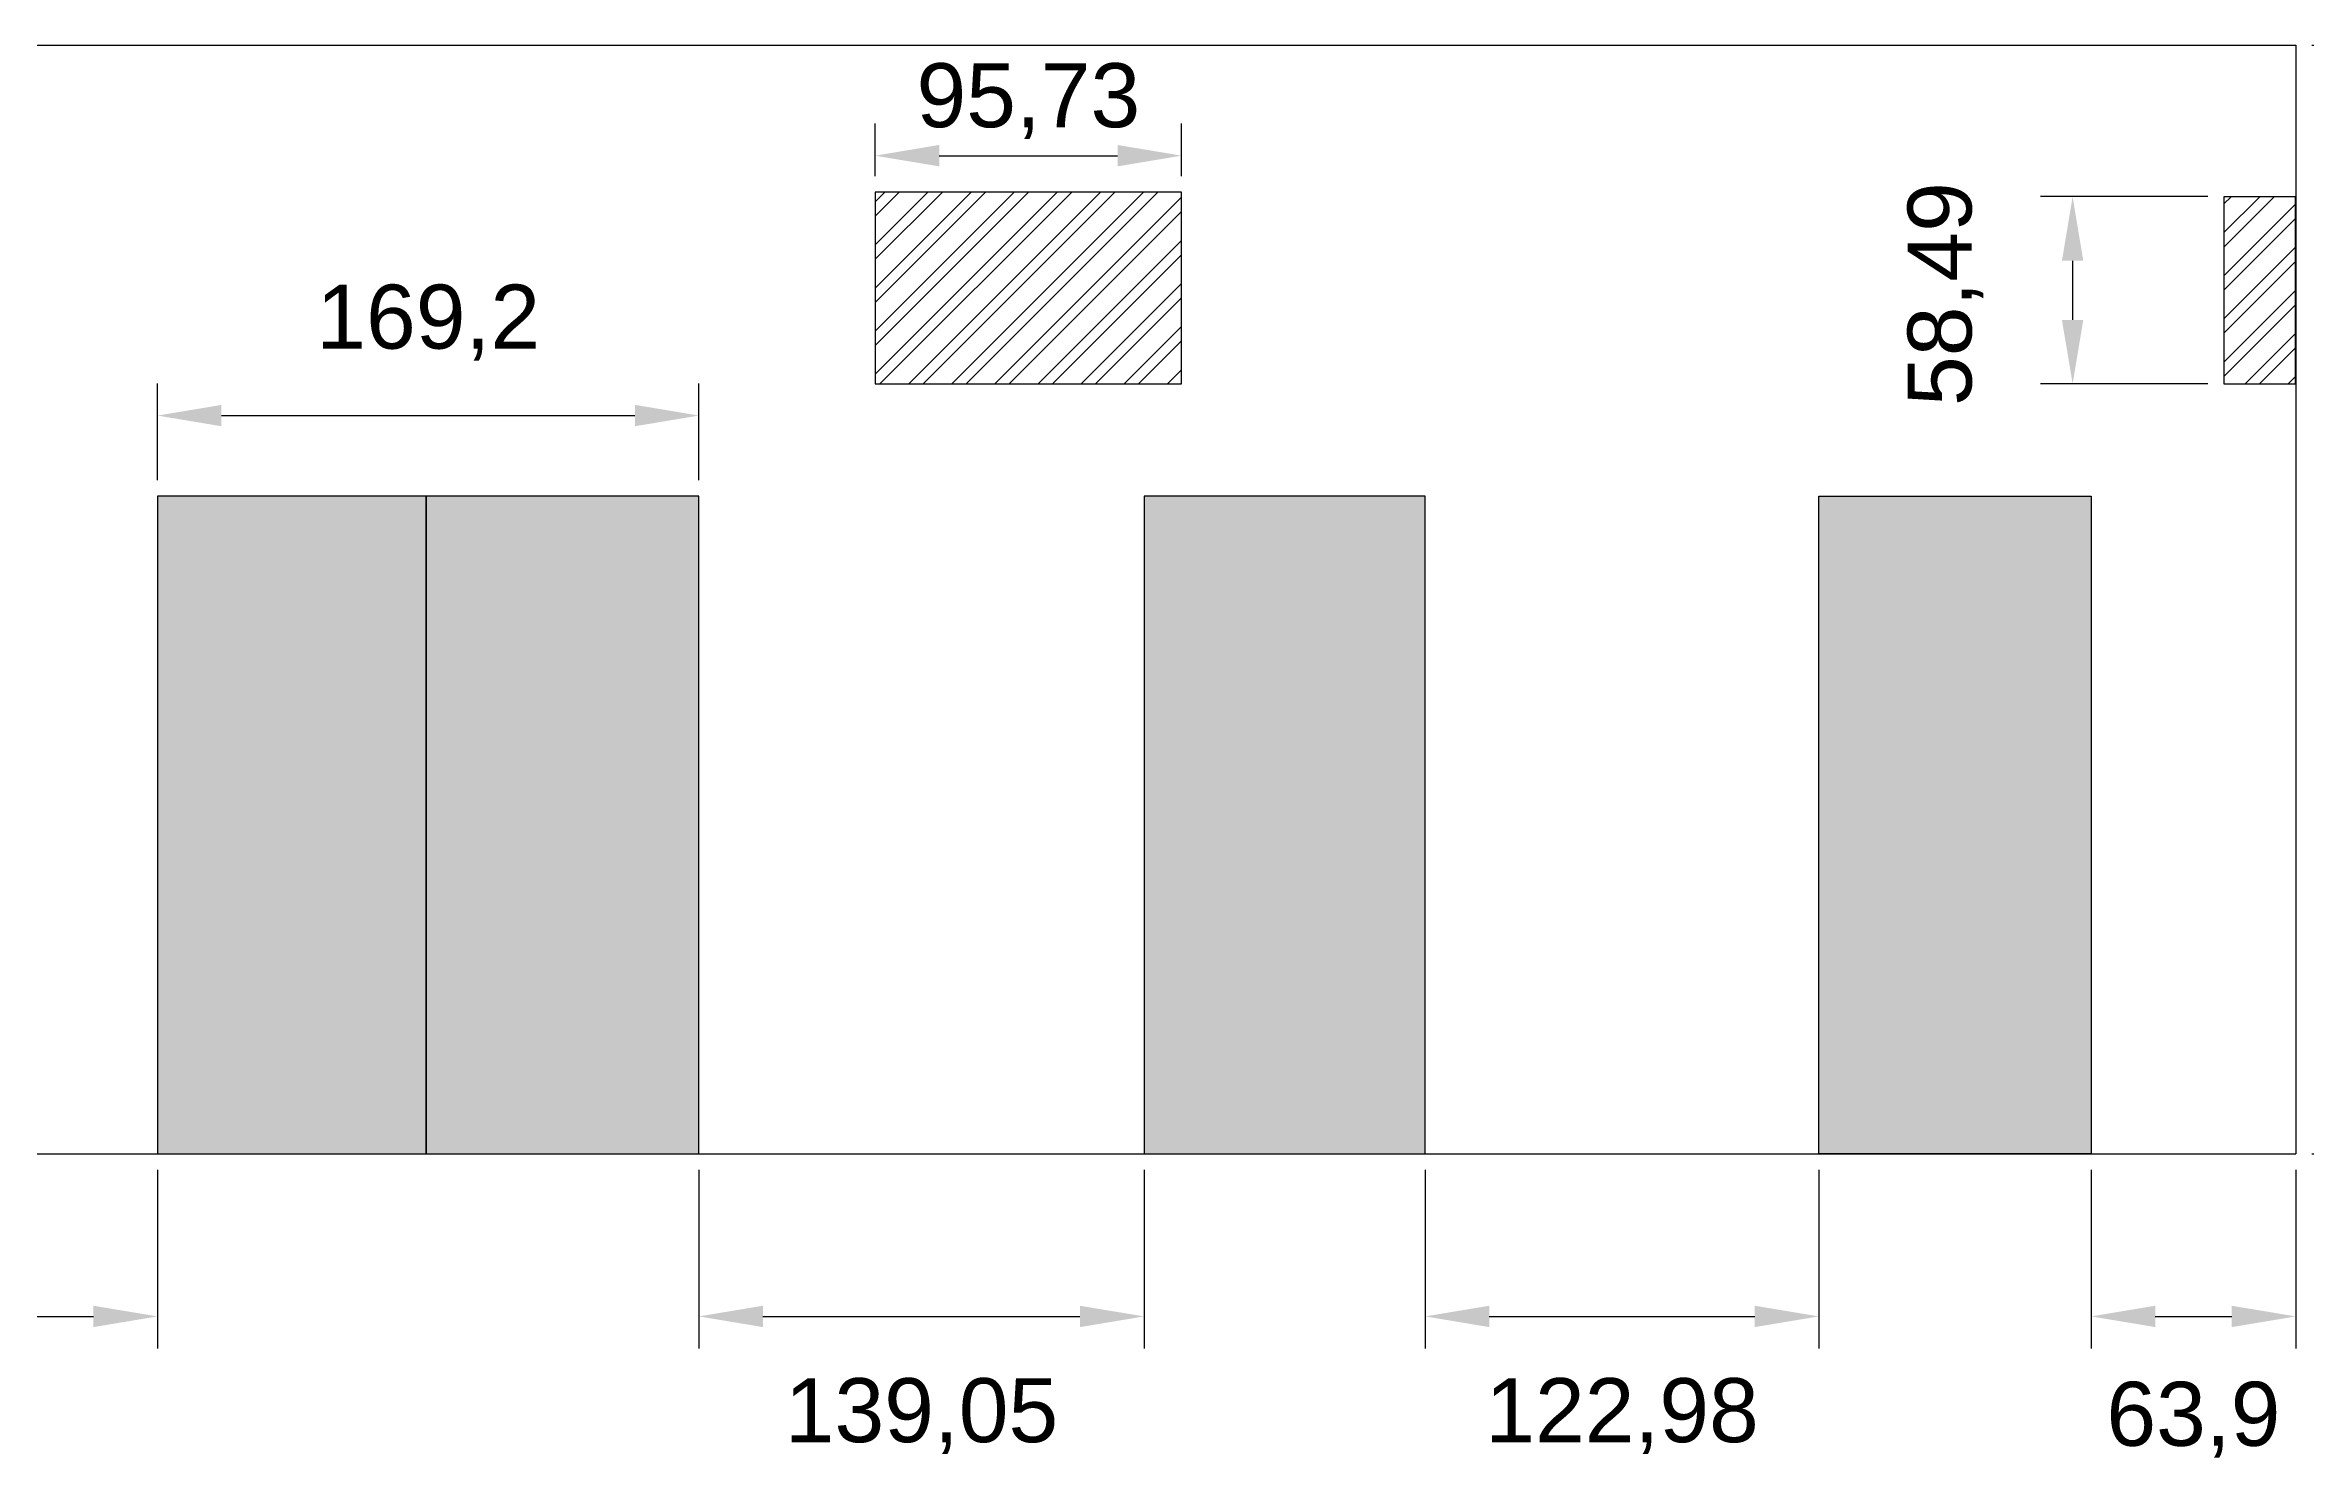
# Model space of a CAD drawing. Header units: millimetres. Extents: x 133 to 2678, y -112 to 1590.
# Drawn here: x 1105 to 1812, y 1079 to 1521 of the extents above; entities that cross this region are included whole.
import ezdxf

# ---------------------------------------------------------------- set-up
doc = ezdxf.new("R2010")
doc.units = ezdxf.units.MM
for name, color, linetype in [('ARQ-05', 4, 'Continuous'), ('ARQ-COTAS', 1, 'Continuous'), ('Porta', 5, 'Continuous')]:
    doc.layers.add(name, color=color, linetype=linetype)
doc.layers.add('Janela', color=6, linetype='Continuous', lineweight=30)
doc.styles.get("Standard").update_dxf_attribs({"font": 'arial.ttf'})
doc.dimstyles.new('Annotative', dxfattribs={"dimscale": 0, "dimtxt": 2.5, "dimasz": 2.5, "dimexe": 1.25, "dimexo": 0.625, "dimtad": 1, "dimtxsty": 'Standard', "dimcen": 2.5, "dimadec": 0, "dimazin": 0, "dimtfac": 1, "dimtmove": 0, "dimatfit": 3, "dimfxl": 1, "dimarcsym": 0})

# ---------------------------------------------------------------- blocks, each defined once
blk = doc.blocks.new('*D520')
at = {"layer": 'ARQ-COTAS', "color": 0, "linetype": 'Continuous', "lineweight": -2, "transparency": 16777216}
for p, q in [((1813.5, 1521.34), (1863.3, 1521.34)), ((1853.3, 1501.34), (1853.3, 1195.05)), ((1813.5, 1175.05), (1863.3, 1175.05))]:
    blk.add_line(p, q, dxfattribs=at)
at = {"layer": 'ARQ-COTAS', "color": 0, "linetype": 'Continuous', "transparency": 16777216}
for points in [[(1849.96, 1501.34), (1856.63, 1501.34), (1853.3, 1521.34)], [(1849.96, 1195.05), (1856.63, 1195.05), (1853.3, 1175.05)]]:
    blk.add_solid(points, dxfattribs=at)
at = {"layer": 'Defpoints', "color": 0, "linetype": 'Continuous', "transparency": 16777216}
for p in [(1808.5, 1521.34), (1808.5, 1175.05), (1853.3, 1175.05)]:
    blk.add_point(p, dxfattribs=at)
at = {"layer": 'ARQ-COTAS', "color": 0, "linetype": 'Continuous', "transparency": 16777216, "insert": (1884.68, 1348.2), "char_height": 20, "attachment_point": 5, "rotation": 90}
blk.add_mtext('346,29', dxfattribs=at)
blk = doc.blocks.new('*D523')
at = {"layer": 'ARQ-COTAS', "color": 0, "linetype": 'Continuous', "lineweight": -2, "transparency": 16777216}
for p, q in [((1781.09, 1474.04), (1728.81, 1474.04)), ((1738.81, 1454.04), (1738.81, 1435.55)), ((1781.09, 1415.55), (1728.81, 1415.55))]:
    blk.add_line(p, q, dxfattribs=at)
at = {"layer": 'ARQ-COTAS', "color": 0, "linetype": 'Continuous', "transparency": 16777216}
for points in [[(1735.47, 1454.04), (1742.14, 1454.04), (1738.81, 1474.04)], [(1735.47, 1435.55), (1742.14, 1435.55), (1738.81, 1415.55)]]:
    blk.add_solid(points, dxfattribs=at)
at = {"layer": 'Defpoints', "color": 0, "linetype": 'Continuous', "transparency": 16777216}
for p in [(1786.09, 1474.04), (1738.81, 1415.55), (1786.09, 1415.55)]:
    blk.add_point(p, dxfattribs=at)
at = {"layer": 'ARQ-COTAS', "color": 0, "linetype": 'Continuous', "transparency": 16777216, "insert": (1699.1, 1443.61), "char_height": 20, "attachment_point": 5, "rotation": 90}
blk.add_mtext('58,49', dxfattribs=at)
blk = doc.blocks.new('*D527')
at = {"layer": 'ARQ-COTAS', "color": 0, "linetype": 'Continuous', "lineweight": -2, "transparency": 16777216}
for p, q in [((442.97, 1170.05), (442.97, 1114.27)), ((1140.42, 1170.05), (1140.42, 1114.27)), ((462.97, 1124.27), (1120.42, 1124.27))]:
    blk.add_line(p, q, dxfattribs=at)
at = {"layer": 'ARQ-COTAS', "color": 0, "linetype": 'Continuous', "transparency": 16777216}
for points in [[(462.97, 1127.6), (462.97, 1120.93), (442.97, 1124.27)], [(1120.42, 1127.6), (1120.42, 1120.93), (1140.42, 1124.27)]]:
    blk.add_solid(points, dxfattribs=at)
at = {"layer": 'Defpoints', "color": 0, "linetype": 'Continuous', "transparency": 16777216}
for p in [(442.97, 1175.05), (1140.42, 1175.05), (1140.42, 1124.27)]:
    blk.add_point(p, dxfattribs=at)
at = {"layer": 'ARQ-COTAS', "color": 0, "linetype": 'Continuous', "transparency": 16777216, "insert": (791.69, 1094.16), "char_height": 20, "attachment_point": 5}
blk.add_mtext('697,45', dxfattribs=at)
blk = doc.blocks.new('*D529')
at = {"layer": 'ARQ-COTAS', "color": 0, "linetype": 'Continuous', "lineweight": -2, "transparency": 16777216}
for p, q in [((1309.61, 1170.05), (1309.61, 1114.27)), ((1448.66, 1170.05), (1448.66, 1114.27)), ((1329.61, 1124.27), (1428.66, 1124.27))]:
    blk.add_line(p, q, dxfattribs=at)
at = {"layer": 'ARQ-COTAS', "color": 0, "linetype": 'Continuous', "transparency": 16777216}
for points in [[(1329.61, 1127.6), (1329.61, 1120.93), (1309.61, 1124.27)], [(1428.66, 1127.6), (1428.66, 1120.93), (1448.66, 1124.27)]]:
    blk.add_solid(points, dxfattribs=at)
at = {"layer": 'Defpoints', "color": 0, "linetype": 'Continuous', "transparency": 16777216}
for p in [(1309.61, 1175.05), (1448.66, 1175.05), (1448.66, 1124.27)]:
    blk.add_point(p, dxfattribs=at)
at = {"layer": 'ARQ-COTAS', "color": 0, "linetype": 'Continuous', "transparency": 16777216, "insert": (1379.14, 1093.12), "char_height": 20, "attachment_point": 5}
blk.add_mtext('139,05', dxfattribs=at)
blk = doc.blocks.new('*D530')
at = {"layer": 'ARQ-COTAS', "color": 0, "linetype": 'Continuous', "lineweight": -2, "transparency": 16777216}
for p, q in [((1536.53, 1170.05), (1536.53, 1114.27)), ((1659.51, 1170.05), (1659.51, 1114.27)), ((1556.53, 1124.27), (1639.51, 1124.27))]:
    blk.add_line(p, q, dxfattribs=at)
at = {"layer": 'ARQ-COTAS', "color": 0, "linetype": 'Continuous', "transparency": 16777216}
for points in [[(1556.53, 1127.6), (1556.53, 1120.93), (1536.53, 1124.27)], [(1639.51, 1127.6), (1639.51, 1120.93), (1659.51, 1124.27)]]:
    blk.add_solid(points, dxfattribs=at)
at = {"layer": 'Defpoints', "color": 0, "linetype": 'Continuous', "transparency": 16777216}
for p in [(1536.53, 1175.05), (1659.51, 1175.05), (1659.51, 1124.27)]:
    blk.add_point(p, dxfattribs=at)
at = {"layer": 'ARQ-COTAS', "color": 0, "linetype": 'Continuous', "transparency": 16777216, "insert": (1598.02, 1093.12), "char_height": 20, "attachment_point": 5}
blk.add_mtext('122,98', dxfattribs=at)
blk = doc.blocks.new('*D531')
at = {"layer": 'ARQ-COTAS', "color": 0, "linetype": 'Continuous', "lineweight": -2, "transparency": 16777216}
for p, q in [((1744.6, 1170.05), (1744.6, 1114.27)), ((1808.5, 1170.05), (1808.5, 1114.27)), ((1764.6, 1124.27), (1788.5, 1124.27))]:
    blk.add_line(p, q, dxfattribs=at)
at = {"layer": 'ARQ-COTAS', "color": 0, "linetype": 'Continuous', "transparency": 16777216}
for points in [[(1764.6, 1127.6), (1764.6, 1120.93), (1744.6, 1124.27)], [(1788.5, 1127.6), (1788.5, 1120.93), (1808.5, 1124.27)]]:
    blk.add_solid(points, dxfattribs=at)
at = {"layer": 'Defpoints', "color": 0, "linetype": 'Continuous', "transparency": 16777216}
for p in [(1744.6, 1175.05), (1808.5, 1175.05), (1808.5, 1124.27)]:
    blk.add_point(p, dxfattribs=at)
at = {"layer": 'ARQ-COTAS', "color": 0, "linetype": 'Continuous', "transparency": 16777216, "insert": (1776.55, 1091.99), "char_height": 20, "attachment_point": 5}
blk.add_mtext('63,9', dxfattribs=at)
blk = doc.blocks.new('*D532')
at = {"layer": 'ARQ-COTAS', "color": 0, "linetype": 'Continuous', "lineweight": -2, "transparency": 16777216}
for p, q in [((1140.42, 1385.47), (1140.42, 1415.66)), ((1309.61, 1385.47), (1309.61, 1415.66)), ((1160.42, 1405.66), (1289.61, 1405.66))]:
    blk.add_line(p, q, dxfattribs=at)
at = {"layer": 'ARQ-COTAS', "color": 0, "linetype": 'Continuous', "transparency": 16777216}
for points in [[(1160.42, 1408.99), (1160.42, 1402.33), (1140.42, 1405.66)], [(1289.61, 1408.99), (1289.61, 1402.33), (1309.61, 1405.66)]]:
    blk.add_solid(points, dxfattribs=at)
at = {"layer": 'Defpoints', "color": 0, "linetype": 'Continuous', "transparency": 16777216}
for p in [(1309.61, 1405.66), (1140.42, 1380.47), (1309.61, 1380.47)]:
    blk.add_point(p, dxfattribs=at)
at = {"layer": 'ARQ-COTAS', "color": 0, "linetype": 'Continuous', "transparency": 16777216, "insert": (1225.01, 1434.7), "char_height": 20, "attachment_point": 5}
blk.add_mtext('169,2', dxfattribs=at)
blk = doc.blocks.new('*D540')
at = {"layer": 'ARQ-COTAS', "color": 0, "linetype": 'Continuous', "lineweight": -2, "transparency": 16777216}
for p, q in [((1364.66, 1480.46), (1364.66, 1496.84)), ((1460.39, 1480.46), (1460.39, 1496.84)), ((1384.66, 1486.84), (1440.39, 1486.84))]:
    blk.add_line(p, q, dxfattribs=at)
at = {"layer": 'ARQ-COTAS', "color": 0, "linetype": 'Continuous', "transparency": 16777216}
for points in [[(1384.66, 1490.18), (1384.66, 1483.51), (1364.66, 1486.84)], [(1440.39, 1490.18), (1440.39, 1483.51), (1460.39, 1486.84)]]:
    blk.add_solid(points, dxfattribs=at)
at = {"layer": 'Defpoints', "color": 0, "linetype": 'Continuous', "transparency": 16777216}
for p in [(1460.39, 1486.84), (1364.66, 1475.46), (1460.39, 1475.46)]:
    blk.add_point(p, dxfattribs=at)
at = {"layer": 'ARQ-COTAS', "color": 0, "linetype": 'Continuous', "transparency": 16777216, "insert": (1412.53, 1503.86), "char_height": 20, "attachment_point": 5}
blk.add_mtext('95,73', dxfattribs=at)

msp = doc.modelspace()

# ---------------------------------------------------------------- hatches: boundary and pattern name
at = {"layer": 'ARQ-COTAS', "linetype": 'Continuous'}
h = msp.add_hatch(dxfattribs=at)
h.set_pattern_fill('ANSI32', color=256)
h.paths.add_polyline_path([(1460.39, 1475.462), (1364.662, 1475.462), (1364.662, 1415.551), (1460.39, 1415.551)])
h = msp.add_hatch(dxfattribs=at)
h.set_pattern_fill('ANSI32', color=256)
h.paths.add_polyline_path([(1808.455, 1474.036), (1786.086, 1474.036), (1786.086, 1415.551), (1808.455, 1415.551)])
h = msp.add_hatch(color=256, dxfattribs=at)
h.dxf.hatch_style = 1
h.paths.add_polyline_path([(1224.35, 1380.467), (1140.417, 1380.467), (1140.417, 1175.055), (1224.35, 1175.055)])
h.paths.add_polyline_path([(1309.612, 1380.467), (1224.35, 1380.467), (1224.35, 1175.055), (1309.612, 1175.055)])
h.paths.add_polyline_path([(1448.661, 1175.055), (1536.53, 1175.055), (1536.53, 1380.467), (1448.661, 1380.467)])
h.paths.add_polyline_path([(1659.507, 1175.055), (1744.599, 1175.055), (1744.599, 1380.467), (1659.507, 1380.467)])
h.paths.add_polyline_path([(359.035, 1175.055), (442.968, 1175.055), (442.968, 1380.467), (359.035, 1380.467)])

# ---------------------------------------------------------------- linework, layer by layer
at = {"layer": 'ARQ-05', "linetype": 'Continuous'}
for p, q in [((200.525, 1521.341), (1808.502, 1521.341)), ((1808.502, 1521.341), (1808.502, 1175.055)), ((200.525, 1175.055), (1808.502, 1175.055))]:
    msp.add_line(p, q, dxfattribs=at)
at = {"layer": 'Janela', "linetype": 'Continuous'}
for points in [[(1460.39, 1475.462), (1364.662, 1475.462), (1364.662, 1415.551), (1460.39, 1415.551)], [(1808.455, 1474.036), (1786.086, 1474.036), (1786.086, 1415.551), (1808.455, 1415.551)]]:
    msp.add_lwpolyline(points, close=True, dxfattribs=at)
at = {"layer": 'Porta', "linetype": 'Continuous'}
for points in [[(1224.35, 1380.467), (1140.417, 1380.467), (1140.417, 1175.055), (1224.35, 1175.055)], [(1309.612, 1380.467), (1224.35, 1380.467), (1224.35, 1175.055), (1309.612, 1175.055)], [(1536.53, 1380.467), (1448.661, 1380.467), (1448.661, 1175.055), (1536.53, 1175.055)], [(1659.507, 1380.467), (1744.599, 1380.467), (1744.599, 1175.055), (1659.507, 1175.055)]]:
    msp.add_lwpolyline(points, close=True, dxfattribs=at)

# ---------------------------------------------------------------- dimensions: what is measured, and where the dimension line sits
at = {"layer": 'ARQ-COTAS', "linetype": 'Continuous'}
for base, p1, p2, picture, middle in [((1853.297, 1175.055), (1808.502, 1521.341), (1808.502, 1175.055), '*D520', (1884.676, 1348.198)), ((1738.8054, 1415.5505), (1786.0857, 1474.0357), (1786.0857, 1415.5505), '*D523', (1699.1017, 1443.6093))]:
    dim = msp.add_linear_dim(base=base, p1=p1, p2=p2, angle=90, dimstyle='Annotative', override={"dimtmove": 2}, dxfattribs=at)
    dim.commit()
    dim.dimension.update_dxf_attribs({"geometry": picture, "text_midpoint": middle, "dimtype": 160})
dim = msp.add_linear_dim(base=(1460.39, 1486.843), p1=(1364.662, 1475.462), p2=(1460.39, 1475.462), dimstyle='Annotative', dxfattribs=at)
dim.commit()
dim.dimension.update_dxf_attribs({"geometry": '*D540', "text_midpoint": (1412.526, 1503.862)})
for base, p1, p2, picture, middle in [((1309.6121, 1405.6586), (1140.417, 1380.4671), (1309.6121, 1380.4671), '*D532', (1225.0145, 1434.6968)), ((1140.417, 1124.266), (442.968, 1175.055), (1140.417, 1175.055), '*D527', (791.693, 1094.164)), ((1448.661, 1124.266), (1309.612, 1175.055), (1448.661, 1175.055), '*D529', (1379.137, 1093.12)), ((1659.507, 1124.266), (1536.53, 1175.055), (1659.507, 1175.055), '*D530', (1598.019, 1093.12)), ((1808.502, 1124.266), (1744.599, 1175.055), (1808.502, 1175.055), '*D531', (1776.55, 1091.988))]:
    dim = msp.add_linear_dim(base=base, p1=p1, p2=p2, dimstyle='Annotative', override={"dimtmove": 2}, dxfattribs=at)
    dim.commit()
    dim.dimension.update_dxf_attribs({"geometry": picture, "text_midpoint": middle, "dimtype": 160})

doc.saveas('drawing.dxf')
